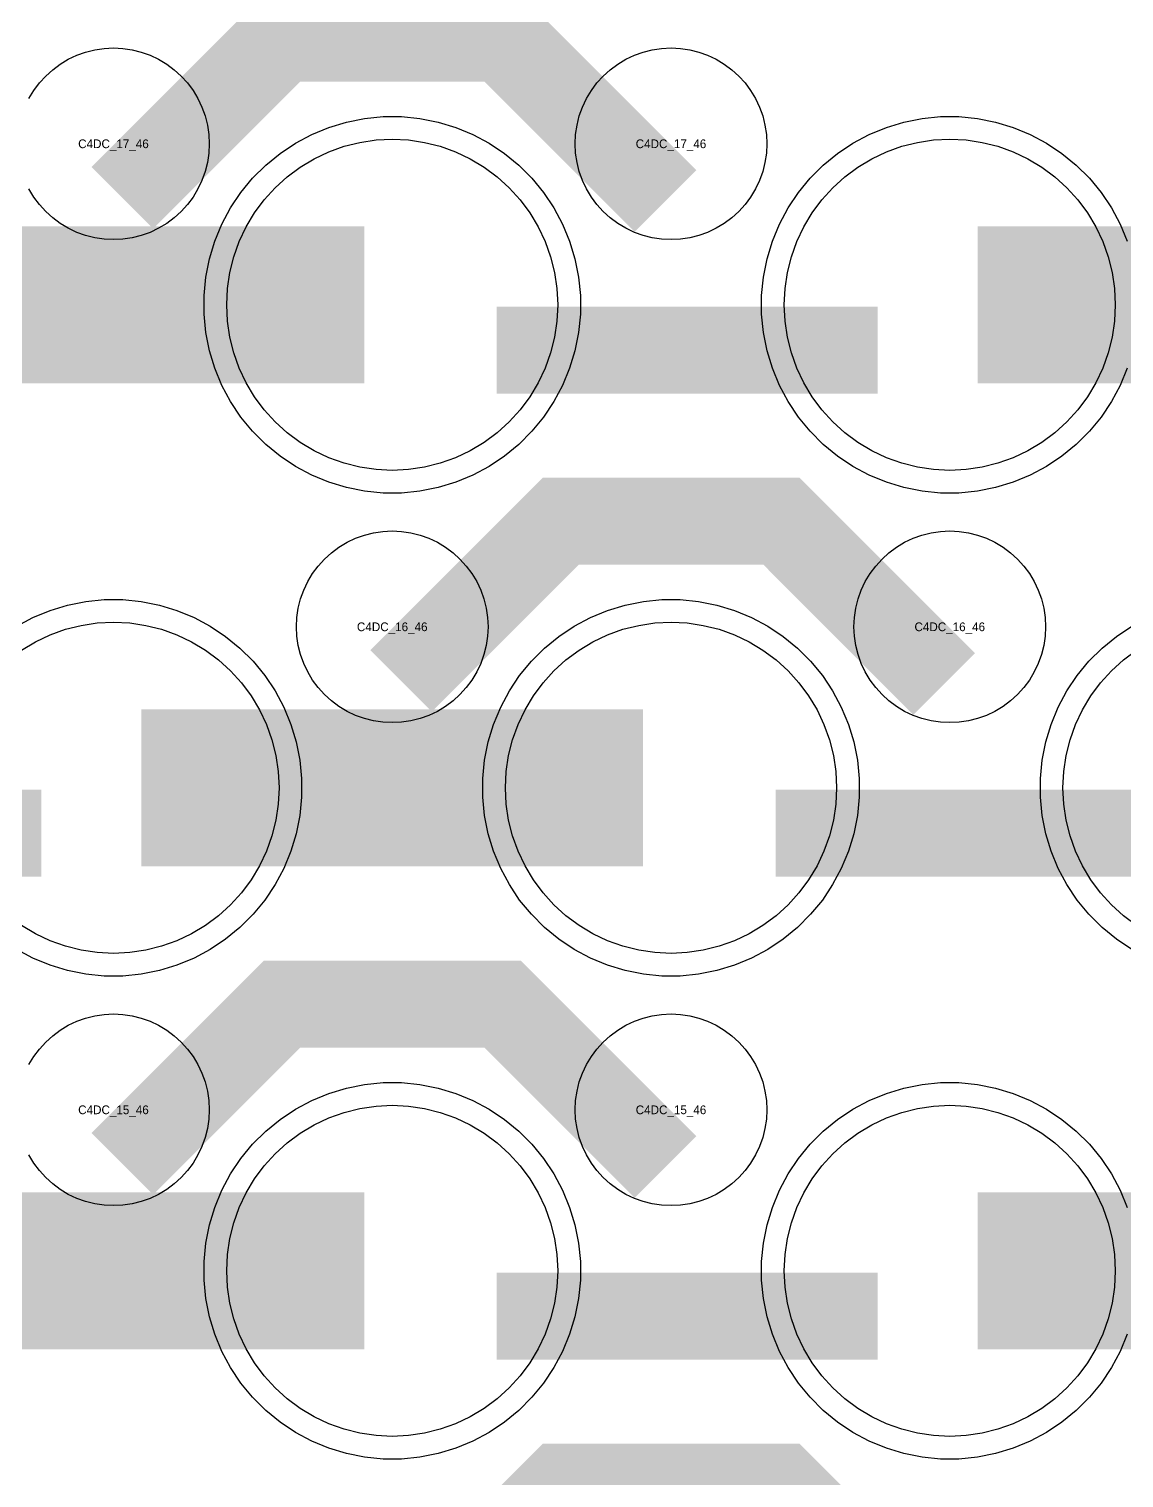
# Model space of a CAD drawing. Extents: x -11880 to 11880, y -14992 to 14992.
# Drawn here: x 2695.8 to 3010, y -12820.5 to -12404.9 of the extents above; entities that cross this region are included whole.
import ezdxf
from ezdxf.enums import TextEntityAlignment as Align

# ---------------------------------------------------------------- set-up
doc = ezdxf.new("R2010")
doc.units = 0
doc.header["$MEASUREMENT"] = 0
for name, color, linetype in [('GDS_775_DT_237', 138, 'CONTINUOUS'), ('RDL1_FS', 34, 'CONTINUOUS'), ('RDL_BS', 160, 'CONTINUOUS')]:
    doc.layers.add(name, color=color, linetype=linetype)

msp = doc.modelspace()

# ---------------------------------------------------------------- linework, layer by layer
at = {"layer": 'RDL1_FS', "color": 241, "true_color": 0xf7abae}
for points in [[(2800, -12531.484), (2795.343, -12531.255), (2790.732, -12530.571), (2786.209, -12529.439), (2781.819, -12527.867), (2777.605, -12525.875), (2773.605, -12523.477), (2769.86, -12520.699), (2766.406, -12517.569), (2763.276, -12514.115), (2760.498, -12510.37), (2758.1, -12506.37), (2756.108, -12502.156), (2754.536, -12497.766), (2753.404, -12493.243), (2752.72, -12488.632), (2752.491, -12483.975), (2752.72, -12479.318), (2753.404, -12474.707), (2754.536, -12470.184), (2756.108, -12465.794), (2758.1, -12461.58), (2760.498, -12457.58), (2763.276, -12453.835), (2766.406, -12450.381), (2769.86, -12447.251), (2773.605, -12444.473), (2777.605, -12442.075), (2781.819, -12440.083), (2786.209, -12438.511), (2790.732, -12437.379), (2795.343, -12436.695), (2800, -12436.466), (2804.657, -12436.695), (2809.268, -12437.379), (2813.791, -12438.511), (2818.181, -12440.083), (2822.395, -12442.075), (2826.395, -12444.473), (2830.14, -12447.251), (2833.594, -12450.381), (2836.724, -12453.835), (2839.502, -12457.58), (2841.9, -12461.58), (2843.892, -12465.794), (2845.464, -12470.184), (2846.596, -12474.707), (2847.28, -12479.318), (2847.509, -12483.975), (2847.28, -12488.632), (2846.596, -12493.243), (2845.464, -12497.766), (2843.892, -12502.156), (2841.9, -12506.37), (2839.502, -12510.37), (2836.724, -12514.115), (2833.594, -12517.569), (2830.14, -12520.699), (2826.395, -12523.477), (2822.395, -12525.875), (2818.181, -12527.867), (2813.791, -12529.439), (2809.268, -12530.571), (2804.657, -12531.255)], [(2960, -12531.484), (2955.343, -12531.255), (2950.732, -12530.571), (2946.209, -12529.439), (2941.819, -12527.867), (2937.605, -12525.875), (2933.605, -12523.477), (2929.86, -12520.699), (2926.406, -12517.569), (2923.276, -12514.115), (2920.498, -12510.37), (2918.1, -12506.37), (2916.108, -12502.156), (2914.536, -12497.766), (2913.404, -12493.243), (2912.72, -12488.632), (2912.491, -12483.975), (2912.72, -12479.318), (2913.404, -12474.707), (2914.536, -12470.184), (2916.108, -12465.794), (2918.1, -12461.58), (2920.498, -12457.58), (2923.276, -12453.835), (2926.406, -12450.381), (2929.86, -12447.251), (2933.605, -12444.473), (2937.605, -12442.075), (2941.819, -12440.083), (2946.209, -12438.511), (2950.732, -12437.379), (2955.343, -12436.695), (2960, -12436.466), (2964.657, -12436.695), (2969.268, -12437.379), (2973.791, -12438.511), (2978.181, -12440.083), (2982.395, -12442.075), (2986.395, -12444.473), (2990.14, -12447.251), (2993.594, -12450.381), (2996.724, -12453.835), (2999.502, -12457.58), (3001.9, -12461.58), (3003.892, -12465.794), (3005.464, -12470.184), (3006.596, -12474.707), (3007.28, -12479.318), (3007.509, -12483.975), (3007.28, -12488.632), (3006.596, -12493.243), (3005.464, -12497.766), (3003.892, -12502.156), (3001.9, -12506.37), (2999.502, -12510.37), (2996.724, -12514.115), (2993.594, -12517.569), (2990.14, -12520.699), (2986.395, -12523.477), (2982.395, -12525.875), (2978.181, -12527.867), (2973.791, -12529.439), (2969.268, -12530.571), (2964.657, -12531.255)]]:
    msp.add_lwpolyline(points, close=True, dxfattribs=at)
for points in [[(2648.002, -12483.975, 45, 45, 0), (2720.002, -12483.975, 45, 45, 0)], [(2720.002, -12483.975, 45, 45, 0), (2792.002, -12483.975, 45, 45, 0)], [(2968.002, -12483.975, 45, 45, 0), (3040.002, -12483.975, 45, 45, 0)]]:
    msp.add_lwpolyline(points, format="xyseb", dxfattribs=at)
at = {"layer": 'RDL1_FS'}
for points in [[(2693.605, -12583.038), (2697.605, -12580.64), (2701.819, -12578.648), (2706.209, -12577.076), (2710.732, -12575.944), (2715.343, -12575.26), (2720, -12575.031), (2724.657, -12575.26), (2729.268, -12575.944), (2733.791, -12577.076), (2738.181, -12578.648), (2742.395, -12580.64), (2746.395, -12583.038), (2750.14, -12585.816), (2753.594, -12588.946), (2756.724, -12592.4), (2759.502, -12596.145), (2761.9, -12600.145), (2763.892, -12604.359), (2765.464, -12608.749), (2766.596, -12613.272), (2767.28, -12617.883), (2767.509, -12622.54), (2767.28, -12627.197), (2766.596, -12631.808), (2765.464, -12636.331), (2763.892, -12640.721), (2761.9, -12644.935), (2759.502, -12648.935), (2756.724, -12652.68), (2753.594, -12656.134), (2750.14, -12659.264), (2746.395, -12662.042), (2742.395, -12664.44), (2738.181, -12666.432), (2733.791, -12668.004), (2729.268, -12669.136), (2724.657, -12669.82), (2720, -12670.049), (2715.343, -12669.82), (2710.732, -12669.136), (2706.209, -12668.004), (2701.819, -12666.432), (2697.605, -12664.44), (2693.605, -12662.042)], [(3013.605, -12662.042), (3009.86, -12659.264), (3006.406, -12656.134), (3003.276, -12652.68), (3000.498, -12648.935), (2998.1, -12644.935), (2996.108, -12640.721), (2994.536, -12636.331), (2993.404, -12631.808), (2992.72, -12627.197), (2992.491, -12622.54), (2992.72, -12617.883), (2993.404, -12613.272), (2994.536, -12608.749), (2996.108, -12604.359), (2998.1, -12600.145), (3000.498, -12596.145), (3003.276, -12592.4), (3006.406, -12588.946), (3009.86, -12585.816), (3013.605, -12583.038)]]:
    msp.add_lwpolyline(points, dxfattribs=at)
for points in [[(2880, -12670.049), (2875.343, -12669.82), (2870.732, -12669.136), (2866.209, -12668.004), (2861.819, -12666.432), (2857.605, -12664.44), (2853.605, -12662.042), (2849.86, -12659.264), (2846.406, -12656.134), (2843.276, -12652.68), (2840.498, -12648.935), (2838.1, -12644.935), (2836.108, -12640.721), (2834.536, -12636.331), (2833.404, -12631.808), (2832.72, -12627.197), (2832.491, -12622.54), (2832.72, -12617.883), (2833.404, -12613.272), (2834.536, -12608.749), (2836.108, -12604.359), (2838.1, -12600.145), (2840.498, -12596.145), (2843.276, -12592.4), (2846.406, -12588.946), (2849.86, -12585.816), (2853.605, -12583.038), (2857.605, -12580.64), (2861.819, -12578.648), (2866.209, -12577.076), (2870.732, -12575.944), (2875.343, -12575.26), (2880, -12575.031), (2884.657, -12575.26), (2889.268, -12575.944), (2893.791, -12577.076), (2898.181, -12578.648), (2902.395, -12580.64), (2906.395, -12583.038), (2910.14, -12585.816), (2913.594, -12588.946), (2916.724, -12592.4), (2919.502, -12596.145), (2921.9, -12600.145), (2923.892, -12604.359), (2925.464, -12608.749), (2926.596, -12613.272), (2927.28, -12617.883), (2927.509, -12622.54), (2927.28, -12627.197), (2926.596, -12631.808), (2925.464, -12636.331), (2923.892, -12640.721), (2921.9, -12644.935), (2919.502, -12648.935), (2916.724, -12652.68), (2913.594, -12656.134), (2910.14, -12659.264), (2906.395, -12662.042), (2902.395, -12664.44), (2898.181, -12666.432), (2893.791, -12668.004), (2889.268, -12669.136), (2884.657, -12669.82)], [(2800, -12808.614), (2795.343, -12808.385), (2790.732, -12807.701), (2786.209, -12806.569), (2781.819, -12804.997), (2777.605, -12803.005), (2773.605, -12800.607), (2769.86, -12797.829), (2766.406, -12794.699), (2763.276, -12791.245), (2760.498, -12787.5), (2758.1, -12783.5), (2756.108, -12779.286), (2754.536, -12774.896), (2753.404, -12770.373), (2752.72, -12765.762), (2752.491, -12761.105), (2752.72, -12756.448), (2753.404, -12751.837), (2754.536, -12747.314), (2756.108, -12742.924), (2758.1, -12738.71), (2760.498, -12734.71), (2763.276, -12730.965), (2766.406, -12727.511), (2769.86, -12724.381), (2773.605, -12721.603), (2777.605, -12719.205), (2781.819, -12717.213), (2786.209, -12715.641), (2790.732, -12714.509), (2795.343, -12713.825), (2800, -12713.596), (2804.657, -12713.825), (2809.268, -12714.509), (2813.791, -12715.641), (2818.181, -12717.213), (2822.395, -12719.205), (2826.395, -12721.603), (2830.14, -12724.381), (2833.594, -12727.511), (2836.724, -12730.965), (2839.502, -12734.71), (2841.9, -12738.71), (2843.892, -12742.924), (2845.464, -12747.314), (2846.596, -12751.837), (2847.28, -12756.448), (2847.509, -12761.105), (2847.28, -12765.762), (2846.596, -12770.373), (2845.464, -12774.896), (2843.892, -12779.286), (2841.9, -12783.5), (2839.502, -12787.5), (2836.724, -12791.245), (2833.594, -12794.699), (2830.14, -12797.829), (2826.395, -12800.607), (2822.395, -12803.005), (2818.181, -12804.997), (2813.791, -12806.569), (2809.268, -12807.701), (2804.657, -12808.385)], [(2960, -12808.614), (2955.343, -12808.385), (2950.732, -12807.701), (2946.209, -12806.569), (2941.819, -12804.997), (2937.605, -12803.005), (2933.605, -12800.607), (2929.86, -12797.829), (2926.406, -12794.699), (2923.276, -12791.245), (2920.498, -12787.5), (2918.1, -12783.5), (2916.108, -12779.286), (2914.536, -12774.896), (2913.404, -12770.373), (2912.72, -12765.762), (2912.491, -12761.105), (2912.72, -12756.448), (2913.404, -12751.837), (2914.536, -12747.314), (2916.108, -12742.924), (2918.1, -12738.71), (2920.498, -12734.71), (2923.276, -12730.965), (2926.406, -12727.511), (2929.86, -12724.381), (2933.605, -12721.603), (2937.605, -12719.205), (2941.819, -12717.213), (2946.209, -12715.641), (2950.732, -12714.509), (2955.343, -12713.825), (2960, -12713.596), (2964.657, -12713.825), (2969.268, -12714.509), (2973.791, -12715.641), (2978.181, -12717.213), (2982.395, -12719.205), (2986.395, -12721.603), (2990.14, -12724.381), (2993.594, -12727.511), (2996.724, -12730.965), (2999.502, -12734.71), (3001.9, -12738.71), (3003.892, -12742.924), (3005.464, -12747.314), (3006.596, -12751.837), (3007.28, -12756.448), (3007.509, -12761.105), (3007.28, -12765.762), (3006.596, -12770.373), (3005.464, -12774.896), (3003.892, -12779.286), (3001.9, -12783.5), (2999.502, -12787.5), (2996.724, -12791.245), (2993.594, -12794.699), (2990.14, -12797.829), (2986.395, -12800.607), (2982.395, -12803.005), (2978.181, -12804.997), (2973.791, -12806.569), (2969.268, -12807.701), (2964.657, -12808.385)]]:
    msp.add_lwpolyline(points, close=True, dxfattribs=at)
for points in [[(2728.002, -12622.54, 45, 45, 0), (2800.002, -12622.54, 45, 45, 0)], [(2800.002, -12622.54, 45, 45, 0), (2872.002, -12622.54, 45, 45, 0)], [(2648.002, -12761.105, 45, 45, 0), (2720.002, -12761.105, 45, 45, 0)], [(2720.002, -12761.105, 45, 45, 0), (2792.002, -12761.105, 45, 45, 0)], [(2968.002, -12761.105, 45, 45, 0), (3040.002, -12761.105, 45, 45, 0)]]:
    msp.add_lwpolyline(points, format="xyseb", dxfattribs=at)
at = {"layer": 'RDL_BS'}
for points in [[(2722.562, -12453.289, 25, 25, 0), (2768.377, -12407.474, 25, 25, 0), (2801.93, -12407.474, 25, 25, 0)], [(2878.401, -12454.188, 25, 25, 0), (2831.687, -12407.474, 25, 25, 0), (2801.929, -12407.474, 25, 25, 0)], [(2802.562, -12591.854, 25, 25, 0), (2848.377, -12546.039, 25, 25, 0), (2881.93, -12546.039, 25, 25, 0)], [(2958.401, -12592.753, 25, 25, 0), (2911.687, -12546.039, 25, 25, 0), (2881.929, -12546.039, 25, 25, 0)], [(2590.016, -12635.553, 25, 25, 0), (2699.281, -12635.553, 25, 25, 0)], [(2910.016, -12635.553, 25, 25, 0), (3019.281, -12635.553, 25, 25, 0)], [(2722.562, -12730.419, 25, 25, 0), (2768.377, -12684.604, 25, 25, 0), (2801.93, -12684.604, 25, 25, 0)], [(2878.401, -12731.318, 25, 25, 0), (2831.687, -12684.604, 25, 25, 0), (2801.929, -12684.604, 25, 25, 0)], [(2830.016, -12774.118, 25, 25, 0), (2939.281, -12774.118, 25, 25, 0)], [(2802.562, -12868.979, 25, 25, 0), (2848.377, -12823.164, 25, 25, 0), (2881.93, -12823.164, 25, 25, 0)], [(2958.401, -12869.878, 25, 25, 0), (2911.687, -12823.164, 25, 25, 0), (2881.929, -12823.164, 25, 25, 0)]]:
    msp.add_lwpolyline(points, format="xyseb", dxfattribs=at)
for points in [[(2695.75, -12424.831), (2697.143, -12422.507), (2698.746, -12420.344), (2700.558, -12418.345), (2702.557, -12416.533), (2704.72, -12414.93), (2707.044, -12413.537), (2709.481, -12412.385), (2712.016, -12411.478), (2714.635, -12410.821), (2717.307, -12410.425), (2720, -12410.293), (2722.693, -12410.425), (2725.365, -12410.821), (2727.984, -12411.478), (2730.519, -12412.385), (2732.956, -12413.537), (2735.28, -12414.93), (2737.443, -12416.533), (2739.442, -12418.345), (2741.254, -12420.344), (2742.857, -12422.507), (2744.25, -12424.831), (2745.402, -12427.268), (2746.309, -12429.803), (2746.966, -12432.422), (2747.362, -12435.094), (2747.494, -12437.787), (2747.362, -12440.48), (2746.966, -12443.152), (2746.309, -12445.771), (2745.402, -12448.306), (2744.25, -12450.743), (2742.857, -12453.067), (2741.254, -12455.23), (2739.442, -12457.229), (2737.443, -12459.041), (2735.28, -12460.644), (2732.956, -12462.037), (2730.519, -12463.189), (2727.984, -12464.096), (2725.365, -12464.753), (2722.693, -12465.149), (2720, -12465.281), (2717.307, -12465.149), (2714.635, -12464.753), (2712.016, -12464.096), (2709.481, -12463.189), (2707.044, -12462.037), (2704.72, -12460.644), (2702.557, -12459.041), (2700.558, -12457.229), (2698.746, -12455.23), (2697.143, -12453.067), (2695.75, -12450.743)], [(2692.223, -12576.157), (2696.885, -12573.665), (2701.795, -12571.634), (2706.835, -12570.103), (2712.062, -12569.057), (2717.356, -12568.54), (2722.644, -12568.54), (2727.938, -12569.057), (2733.165, -12570.103), (2738.205, -12571.634), (2743.115, -12573.665), (2747.777, -12576.157), (2752.191, -12579.104), (2756.292, -12582.466), (2760.074, -12586.248), (2763.436, -12590.349), (2766.383, -12594.763), (2768.875, -12599.425), (2770.906, -12604.335), (2772.437, -12609.375), (2773.483, -12614.602), (2774, -12619.896), (2774, -12625.184), (2773.483, -12630.478), (2772.437, -12635.705), (2770.906, -12640.745), (2768.875, -12645.655), (2766.383, -12650.317), (2763.436, -12654.731), (2760.074, -12658.832), (2756.292, -12662.614), (2752.191, -12665.976), (2747.777, -12668.923), (2743.115, -12671.415), (2738.205, -12673.446), (2733.165, -12674.977), (2727.938, -12676.023), (2722.644, -12676.54), (2717.356, -12676.54), (2712.062, -12676.023), (2706.835, -12674.977), (2701.795, -12673.446), (2696.885, -12671.415), (2692.223, -12668.923)], [(3012.223, -12668.923), (3007.809, -12665.976), (3003.708, -12662.614), (2999.926, -12658.832), (2996.564, -12654.731), (2993.617, -12650.317), (2991.125, -12645.655), (2989.094, -12640.745), (2987.563, -12635.705), (2986.517, -12630.478), (2986, -12625.184), (2986, -12619.896), (2986.517, -12614.602), (2987.563, -12609.375), (2989.094, -12604.335), (2991.125, -12599.425), (2993.617, -12594.763), (2996.564, -12590.349), (2999.926, -12586.248), (3003.708, -12582.466), (3007.809, -12579.104), (3012.223, -12576.157)], [(2695.75, -12701.961), (2697.143, -12699.637), (2698.746, -12697.474), (2700.558, -12695.475), (2702.557, -12693.663), (2704.72, -12692.06), (2707.044, -12690.667), (2709.481, -12689.515), (2712.016, -12688.608), (2714.635, -12687.951), (2717.307, -12687.555), (2720, -12687.423), (2722.693, -12687.555), (2725.365, -12687.951), (2727.984, -12688.608), (2730.519, -12689.515), (2732.956, -12690.667), (2735.28, -12692.06), (2737.443, -12693.663), (2739.442, -12695.475), (2741.254, -12697.474), (2742.857, -12699.637), (2744.25, -12701.961), (2745.402, -12704.398), (2746.309, -12706.933), (2746.966, -12709.552), (2747.362, -12712.224), (2747.494, -12714.917), (2747.362, -12717.61), (2746.966, -12720.282), (2746.309, -12722.901), (2745.402, -12725.436), (2744.25, -12727.873), (2742.857, -12730.197), (2741.254, -12732.36), (2739.442, -12734.359), (2737.443, -12736.171), (2735.28, -12737.774), (2732.956, -12739.167), (2730.519, -12740.319), (2727.984, -12741.226), (2725.365, -12741.883), (2722.693, -12742.279), (2720, -12742.411), (2717.307, -12742.279), (2714.635, -12741.883), (2712.016, -12741.226), (2709.481, -12740.319), (2707.044, -12739.167), (2704.72, -12737.774), (2702.557, -12736.171), (2700.558, -12734.359), (2698.746, -12732.36), (2697.143, -12730.197), (2695.75, -12727.873)], [(3010.906, -12779.31), (3008.875, -12784.22), (3006.383, -12788.882), (3003.436, -12793.296), (3000.074, -12797.397), (2996.292, -12801.179), (2992.191, -12804.541), (2987.777, -12807.488), (2983.115, -12809.98), (2978.205, -12812.011), (2973.165, -12813.542), (2967.938, -12814.588), (2962.644, -12815.105), (2957.356, -12815.105), (2952.062, -12814.588), (2946.835, -12813.542), (2941.795, -12812.011), (2936.885, -12809.98), (2932.223, -12807.488), (2927.809, -12804.541), (2923.708, -12801.179), (2919.926, -12797.397), (2916.564, -12793.296), (2913.617, -12788.882), (2911.125, -12784.22), (2909.094, -12779.31), (2907.563, -12774.27), (2906.517, -12769.043), (2906, -12763.749), (2906, -12758.461), (2906.517, -12753.167), (2907.563, -12747.94), (2909.094, -12742.9), (2911.125, -12737.99), (2913.617, -12733.328), (2916.564, -12728.914), (2919.926, -12724.813), (2923.708, -12721.031), (2927.809, -12717.669), (2932.223, -12714.722), (2936.885, -12712.23), (2941.795, -12710.199), (2946.835, -12708.668), (2952.062, -12707.622), (2957.356, -12707.105), (2962.644, -12707.105), (2967.938, -12707.622), (2973.165, -12708.668), (2978.205, -12710.199), (2983.115, -12712.23), (2987.777, -12714.722), (2992.191, -12717.669), (2996.292, -12721.031), (3000.074, -12724.813), (3003.436, -12728.914), (3006.383, -12733.328), (3008.875, -12737.99), (3010.906, -12742.9)]]:
    msp.add_lwpolyline(points, dxfattribs=at)
for points in [[(2880, -12465.281), (2877.307, -12465.149), (2874.635, -12464.753), (2872.016, -12464.096), (2869.481, -12463.189), (2867.044, -12462.037), (2864.72, -12460.644), (2862.557, -12459.041), (2860.558, -12457.229), (2858.746, -12455.23), (2857.143, -12453.067), (2855.75, -12450.743), (2854.598, -12448.306), (2853.691, -12445.771), (2853.034, -12443.152), (2852.638, -12440.48), (2852.506, -12437.787), (2852.638, -12435.094), (2853.034, -12432.422), (2853.691, -12429.803), (2854.598, -12427.268), (2855.75, -12424.831), (2857.143, -12422.507), (2858.746, -12420.344), (2860.558, -12418.345), (2862.557, -12416.533), (2864.72, -12414.93), (2867.044, -12413.537), (2869.481, -12412.385), (2872.016, -12411.478), (2874.635, -12410.821), (2877.307, -12410.425), (2880, -12410.293), (2882.693, -12410.425), (2885.365, -12410.821), (2887.984, -12411.478), (2890.519, -12412.385), (2892.956, -12413.537), (2895.28, -12414.93), (2897.443, -12416.533), (2899.442, -12418.345), (2901.254, -12420.344), (2902.857, -12422.507), (2904.25, -12424.831), (2905.402, -12427.268), (2906.309, -12429.803), (2906.966, -12432.422), (2907.362, -12435.094), (2907.494, -12437.787), (2907.362, -12440.48), (2906.966, -12443.152), (2906.309, -12445.771), (2905.402, -12448.306), (2904.25, -12450.743), (2902.857, -12453.067), (2901.254, -12455.23), (2899.442, -12457.229), (2897.443, -12459.041), (2895.28, -12460.644), (2892.956, -12462.037), (2890.519, -12463.189), (2887.984, -12464.096), (2885.365, -12464.753), (2882.693, -12465.149)], [(2800, -12603.846), (2797.307, -12603.714), (2794.635, -12603.318), (2792.016, -12602.661), (2789.481, -12601.754), (2787.044, -12600.602), (2784.72, -12599.209), (2782.557, -12597.606), (2780.558, -12595.794), (2778.746, -12593.795), (2777.143, -12591.632), (2775.75, -12589.308), (2774.598, -12586.871), (2773.691, -12584.336), (2773.034, -12581.717), (2772.638, -12579.045), (2772.506, -12576.352), (2772.638, -12573.659), (2773.034, -12570.987), (2773.691, -12568.368), (2774.598, -12565.833), (2775.75, -12563.396), (2777.143, -12561.072), (2778.746, -12558.909), (2780.558, -12556.91), (2782.557, -12555.098), (2784.72, -12553.495), (2787.044, -12552.102), (2789.481, -12550.95), (2792.016, -12550.043), (2794.635, -12549.386), (2797.307, -12548.99), (2800, -12548.858), (2802.693, -12548.99), (2805.365, -12549.386), (2807.984, -12550.043), (2810.519, -12550.95), (2812.956, -12552.102), (2815.28, -12553.495), (2817.443, -12555.098), (2819.442, -12556.91), (2821.254, -12558.909), (2822.857, -12561.072), (2824.25, -12563.396), (2825.402, -12565.833), (2826.309, -12568.368), (2826.966, -12570.987), (2827.362, -12573.659), (2827.494, -12576.352), (2827.362, -12579.045), (2826.966, -12581.717), (2826.309, -12584.336), (2825.402, -12586.871), (2824.25, -12589.308), (2822.857, -12591.632), (2821.254, -12593.795), (2819.442, -12595.794), (2817.443, -12597.606), (2815.28, -12599.209), (2812.956, -12600.602), (2810.519, -12601.754), (2807.984, -12602.661), (2805.365, -12603.318), (2802.693, -12603.714)], [(2960, -12603.846), (2957.307, -12603.714), (2954.635, -12603.318), (2952.016, -12602.661), (2949.481, -12601.754), (2947.044, -12600.602), (2944.72, -12599.209), (2942.557, -12597.606), (2940.558, -12595.794), (2938.746, -12593.795), (2937.143, -12591.632), (2935.75, -12589.308), (2934.598, -12586.871), (2933.691, -12584.336), (2933.034, -12581.717), (2932.638, -12579.045), (2932.506, -12576.352), (2932.638, -12573.659), (2933.034, -12570.987), (2933.691, -12568.368), (2934.598, -12565.833), (2935.75, -12563.396), (2937.143, -12561.072), (2938.746, -12558.909), (2940.558, -12556.91), (2942.557, -12555.098), (2944.72, -12553.495), (2947.044, -12552.102), (2949.481, -12550.95), (2952.016, -12550.043), (2954.635, -12549.386), (2957.307, -12548.99), (2960, -12548.858), (2962.693, -12548.99), (2965.365, -12549.386), (2967.984, -12550.043), (2970.519, -12550.95), (2972.956, -12552.102), (2975.28, -12553.495), (2977.443, -12555.098), (2979.442, -12556.91), (2981.254, -12558.909), (2982.857, -12561.072), (2984.25, -12563.396), (2985.402, -12565.833), (2986.309, -12568.368), (2986.966, -12570.987), (2987.362, -12573.659), (2987.494, -12576.352), (2987.362, -12579.045), (2986.966, -12581.717), (2986.309, -12584.336), (2985.402, -12586.871), (2984.25, -12589.308), (2982.857, -12591.632), (2981.254, -12593.795), (2979.442, -12595.794), (2977.443, -12597.606), (2975.28, -12599.209), (2972.956, -12600.602), (2970.519, -12601.754), (2967.984, -12602.661), (2965.365, -12603.318), (2962.693, -12603.714)], [(2877.356, -12676.54), (2872.062, -12676.023), (2866.835, -12674.977), (2861.795, -12673.446), (2856.885, -12671.415), (2852.223, -12668.923), (2847.809, -12665.976), (2843.708, -12662.614), (2839.926, -12658.832), (2836.564, -12654.731), (2833.617, -12650.317), (2831.125, -12645.655), (2829.094, -12640.745), (2827.563, -12635.705), (2826.517, -12630.478), (2826, -12625.184), (2826, -12619.896), (2826.517, -12614.602), (2827.563, -12609.375), (2829.094, -12604.335), (2831.125, -12599.425), (2833.617, -12594.763), (2836.564, -12590.349), (2839.926, -12586.248), (2843.708, -12582.466), (2847.809, -12579.104), (2852.223, -12576.157), (2856.885, -12573.665), (2861.795, -12571.634), (2866.835, -12570.103), (2872.062, -12569.057), (2877.356, -12568.54), (2882.644, -12568.54), (2887.938, -12569.057), (2893.165, -12570.103), (2898.205, -12571.634), (2903.115, -12573.665), (2907.777, -12576.157), (2912.191, -12579.104), (2916.292, -12582.466), (2920.074, -12586.248), (2923.436, -12590.349), (2926.383, -12594.763), (2928.875, -12599.425), (2930.906, -12604.335), (2932.437, -12609.375), (2933.483, -12614.602), (2934, -12619.896), (2934, -12625.184), (2933.483, -12630.478), (2932.437, -12635.705), (2930.906, -12640.745), (2928.875, -12645.655), (2926.383, -12650.317), (2923.436, -12654.731), (2920.074, -12658.832), (2916.292, -12662.614), (2912.191, -12665.976), (2907.777, -12668.923), (2903.115, -12671.415), (2898.205, -12673.446), (2893.165, -12674.977), (2887.938, -12676.023), (2882.644, -12676.54)], [(2880, -12742.411), (2877.307, -12742.279), (2874.635, -12741.883), (2872.016, -12741.226), (2869.481, -12740.319), (2867.044, -12739.167), (2864.72, -12737.774), (2862.557, -12736.171), (2860.558, -12734.359), (2858.746, -12732.36), (2857.143, -12730.197), (2855.75, -12727.873), (2854.598, -12725.436), (2853.691, -12722.901), (2853.034, -12720.282), (2852.638, -12717.61), (2852.506, -12714.917), (2852.638, -12712.224), (2853.034, -12709.552), (2853.691, -12706.933), (2854.598, -12704.398), (2855.75, -12701.961), (2857.143, -12699.637), (2858.746, -12697.474), (2860.558, -12695.475), (2862.557, -12693.663), (2864.72, -12692.06), (2867.044, -12690.667), (2869.481, -12689.515), (2872.016, -12688.608), (2874.635, -12687.951), (2877.307, -12687.555), (2880, -12687.423), (2882.693, -12687.555), (2885.365, -12687.951), (2887.984, -12688.608), (2890.519, -12689.515), (2892.956, -12690.667), (2895.28, -12692.06), (2897.443, -12693.663), (2899.442, -12695.475), (2901.254, -12697.474), (2902.857, -12699.637), (2904.25, -12701.961), (2905.402, -12704.398), (2906.309, -12706.933), (2906.966, -12709.552), (2907.362, -12712.224), (2907.494, -12714.917), (2907.362, -12717.61), (2906.966, -12720.282), (2906.309, -12722.901), (2905.402, -12725.436), (2904.25, -12727.873), (2902.857, -12730.197), (2901.254, -12732.36), (2899.442, -12734.359), (2897.443, -12736.171), (2895.28, -12737.774), (2892.956, -12739.167), (2890.519, -12740.319), (2887.984, -12741.226), (2885.365, -12741.883), (2882.693, -12742.279)], [(2797.356, -12815.105), (2792.062, -12814.588), (2786.835, -12813.542), (2781.795, -12812.011), (2776.885, -12809.98), (2772.223, -12807.488), (2767.809, -12804.541), (2763.708, -12801.179), (2759.926, -12797.397), (2756.564, -12793.296), (2753.617, -12788.882), (2751.125, -12784.22), (2749.094, -12779.31), (2747.563, -12774.27), (2746.517, -12769.043), (2746, -12763.749), (2746, -12758.461), (2746.517, -12753.167), (2747.563, -12747.94), (2749.094, -12742.9), (2751.125, -12737.99), (2753.617, -12733.328), (2756.564, -12728.914), (2759.926, -12724.813), (2763.708, -12721.031), (2767.809, -12717.669), (2772.223, -12714.722), (2776.885, -12712.23), (2781.795, -12710.199), (2786.835, -12708.668), (2792.062, -12707.622), (2797.356, -12707.105), (2802.644, -12707.105), (2807.938, -12707.622), (2813.165, -12708.668), (2818.205, -12710.199), (2823.115, -12712.23), (2827.777, -12714.722), (2832.191, -12717.669), (2836.292, -12721.031), (2840.074, -12724.813), (2843.436, -12728.914), (2846.383, -12733.328), (2848.875, -12737.99), (2850.906, -12742.9), (2852.437, -12747.94), (2853.483, -12753.167), (2854, -12758.461), (2854, -12763.749), (2853.483, -12769.043), (2852.437, -12774.27), (2850.906, -12779.31), (2848.875, -12784.22), (2846.383, -12788.882), (2843.436, -12793.296), (2840.074, -12797.397), (2836.292, -12801.179), (2832.191, -12804.541), (2827.777, -12807.488), (2823.115, -12809.98), (2818.205, -12812.011), (2813.165, -12813.542), (2807.938, -12814.588), (2802.644, -12815.105)]]:
    msp.add_lwpolyline(points, close=True, dxfattribs=at)
at = {"layer": 'RDL_BS', "color": 241, "true_color": 0xf7abae}
msp.add_lwpolyline([(2797.356, -12537.975), (2792.062, -12537.458), (2786.835, -12536.412), (2781.795, -12534.881), (2776.885, -12532.85), (2772.223, -12530.358), (2767.809, -12527.411), (2763.708, -12524.049), (2759.926, -12520.267), (2756.564, -12516.166), (2753.617, -12511.752), (2751.125, -12507.09), (2749.094, -12502.18), (2747.563, -12497.14), (2746.517, -12491.913), (2746, -12486.619), (2746, -12481.331), (2746.517, -12476.037), (2747.563, -12470.81), (2749.094, -12465.77), (2751.125, -12460.86), (2753.617, -12456.198), (2756.564, -12451.784), (2759.926, -12447.683), (2763.708, -12443.901), (2767.809, -12440.539), (2772.223, -12437.592), (2776.885, -12435.1), (2781.795, -12433.069), (2786.835, -12431.538), (2792.062, -12430.492), (2797.356, -12429.975), (2802.644, -12429.975), (2807.938, -12430.492), (2813.165, -12431.538), (2818.205, -12433.069), (2823.115, -12435.1), (2827.777, -12437.592), (2832.191, -12440.539), (2836.292, -12443.901), (2840.074, -12447.683), (2843.436, -12451.784), (2846.383, -12456.198), (2848.875, -12460.86), (2850.906, -12465.77), (2852.437, -12470.81), (2853.483, -12476.037), (2854, -12481.331), (2854, -12486.619), (2853.483, -12491.913), (2852.437, -12497.14), (2850.906, -12502.18), (2848.875, -12507.09), (2846.383, -12511.752), (2843.436, -12516.166), (2840.074, -12520.267), (2836.292, -12524.049), (2832.191, -12527.411), (2827.777, -12530.358), (2823.115, -12532.85), (2818.205, -12534.881), (2813.165, -12536.412), (2807.938, -12537.458), (2802.644, -12537.975)], close=True, dxfattribs=at)
msp.add_lwpolyline([(3010.906, -12502.18), (3008.875, -12507.09), (3006.383, -12511.752), (3003.436, -12516.166), (3000.074, -12520.267), (2996.292, -12524.049), (2992.191, -12527.411), (2987.777, -12530.358), (2983.115, -12532.85), (2978.205, -12534.881), (2973.165, -12536.412), (2967.938, -12537.458), (2962.644, -12537.975), (2957.356, -12537.975), (2952.062, -12537.458), (2946.835, -12536.412), (2941.795, -12534.881), (2936.885, -12532.85), (2932.223, -12530.358), (2927.809, -12527.411), (2923.708, -12524.049), (2919.926, -12520.267), (2916.564, -12516.166), (2913.617, -12511.752), (2911.125, -12507.09), (2909.094, -12502.18), (2907.563, -12497.14), (2906.517, -12491.913), (2906, -12486.619), (2906, -12481.331), (2906.517, -12476.037), (2907.563, -12470.81), (2909.094, -12465.77), (2911.125, -12460.86), (2913.617, -12456.198), (2916.564, -12451.784), (2919.926, -12447.683), (2923.708, -12443.901), (2927.809, -12440.539), (2932.223, -12437.592), (2936.885, -12435.1), (2941.795, -12433.069), (2946.835, -12431.538), (2952.062, -12430.492), (2957.356, -12429.975), (2962.644, -12429.975), (2967.938, -12430.492), (2973.165, -12431.538), (2978.205, -12433.069), (2983.115, -12435.1), (2987.777, -12437.592), (2992.191, -12440.539), (2996.292, -12443.901), (3000.074, -12447.683), (3003.436, -12451.784), (3006.383, -12456.198), (3008.875, -12460.86), (3010.906, -12465.77)], dxfattribs=at)
msp.add_lwpolyline([(2830.016, -12496.988, 25, 25, 0), (2939.281, -12496.988, 25, 25, 0)], format="xyseb", dxfattribs=at)

# ---------------------------------------------------------------- texts
at = {"layer": 'GDS_775_DT_237'}
for s, p in [('C4DC_17_46', (2720, -12437.787)), ('C4DC_17_46', (2720, -12437.787)), ('C4DC_17_46', (2880, -12437.787)), ('C4DC_17_46', (2880, -12437.787)), ('C4DC_16_46', (2800, -12576.352)), ('C4DC_16_46', (2800, -12576.352)), ('C4DC_16_46', (2960, -12576.352)), ('C4DC_16_46', (2960, -12576.352)), ('C4DC_15_46', (2720, -12714.917)), ('C4DC_15_46', (2720, -12714.917)), ('C4DC_15_46', (2880, -12714.917)), ('C4DC_15_46', (2880, -12714.917))]:
    msp.add_text(s, height=2.5, dxfattribs=at).set_placement(p, align=Align.MIDDLE_CENTER)

doc.saveas('drawing.dxf')
